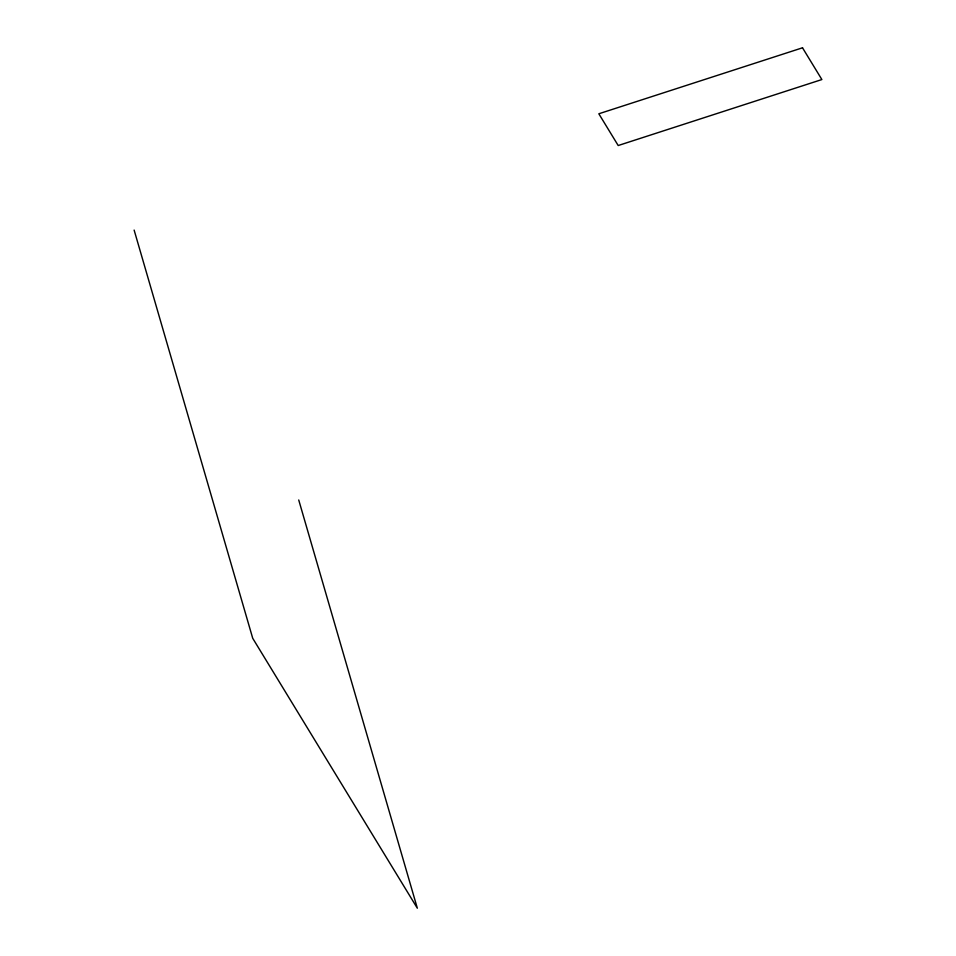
<?xml version="1.0" encoding="UTF-8"?>
<svg xmlns="http://www.w3.org/2000/svg" width="956" height="956" viewBox="0 0 956 956"><rect width="100%" height="100%" fill="white"/><g stroke="black" fill="none" stroke-linecap="round" stroke-linejoin="round"><path stroke-width="1.43" d="M298.726 499.976L417.33 908.2L252.731 638.309L134.127 230.085M802.514 47.8L598.826 113.776L618.197 145.527L821.873 79.551L802.514 47.8"/></g></svg>
